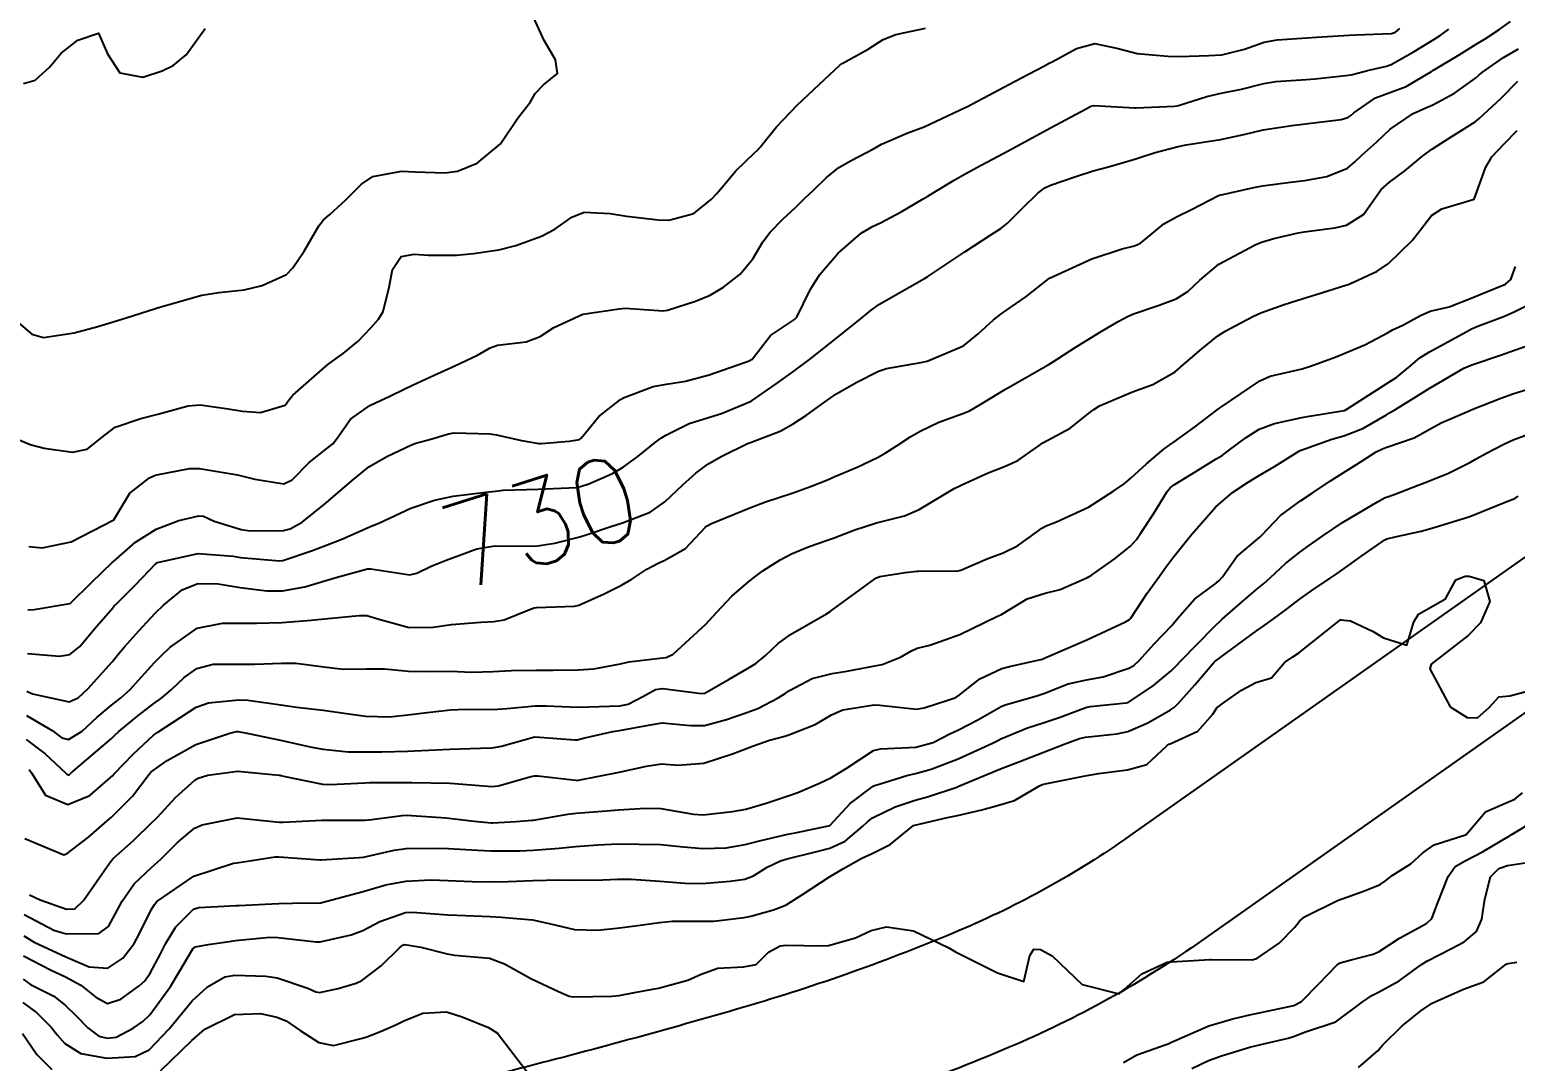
# Model space of a CAD drawing. Header units: metres. Extents: x 318500 to 325275, y 7408834 to 7428799.
# Drawn here: x 322350.6 to 322420.7, y 7417403.2 to 7417452 of the extents above; entities that cross this region are included whole.
import ezdxf
from ezdxf.enums import TextEntityAlignment as Align

# ---------------------------------------------------------------- set-up
doc = ezdxf.new("R2010")
doc.units = ezdxf.units.M
doc.header["$MEASUREMENT"] = 0
for name, color, linetype in [('Cotas', 45, 'Continuous'), ('Curvas de Nivel 1m', 11, 'Continuous'), ('Curvas de Nivel 5m', 15, 'Continuous'), ('Vias Primárias', 230, 'Continuous')]:
    doc.layers.add(name, color=color, linetype=linetype)
doc.styles.add('Style-STANDARD', font='STANDARD.shx')

msp = doc.modelspace()

# ---------------------------------------------------------------- linework, layer by layer
at = {"layer": 'Curvas de Nivel 1m', "flags": 128}
for points, elevation in [([(322349.358, 7417432.892), (322350.592, 7417432.377), (322351.253, 7417432.207), (322352.587, 7417432.009), (322353.279, 7417432.15), (322354.134, 7417432.827), (322354.604, 7417433.195), (322355.808, 7417433.608), (322356.61, 7417433.813), (322358.043, 7417434.208), (322358.615, 7417434.255), (322359.932, 7417434.062), (322360.618, 7417433.949), (322361.459, 7417433.89), (322362.623, 7417434.232), (322362.833, 7417434.511), (322362.989, 7417434.715), (322364.645, 7417436.158), (322365.371, 7417436.679), (322366.077, 7417437.25), (322366.669, 7417437.895), (322367.033, 7417438.298), (322367.26, 7417438.654), (322367.537, 7417439.812), (322367.692, 7417440.65), (322368.1, 7417441.263), (322368.717, 7417441.362), (322369.4, 7417441.312), (322370.717, 7417441.326), (322371.513, 7417441.393), (322372.72, 7417441.574), (322373.515, 7417441.779), (322374.727, 7417442.223), (322375.354, 7417442.551), (322376.163, 7417443.115), (322376.742, 7417443.358), (322377.97, 7417443.284), (322378.74, 7417443.163), (322380.241, 7417442.981), (322380.737, 7417442.972), (322381.919, 7417443.286), (322382.753, 7417443.957), (322382.988, 7417444.215), (322383.185, 7417444.444), (322383.903, 7417445.303), (322384.786, 7417446.151), (322384.926, 7417446.28), (322385.057, 7417446.417), (322385.833, 7417447.376), (322386.81, 7417448.4), (322387.834, 7417449.376), (322388.839, 7417450.304), (322388.875, 7417450.334), (322388.927, 7417450.369), (322390.147, 7417451.054), (322390.857, 7417451.498), (322391.46, 7417451.742), (322392.866, 7417452.038)], 726), ([(322350.276, 7417449.427), (322350.821, 7417449.585), (322351.504, 7417450.196), (322352.06, 7417450.862), (322352.846, 7417451.477), (322353.821, 7417451.806), (322354.234, 7417450.829), (322354.827, 7417449.927), (322355.908, 7417449.725), (322356.828, 7417450.026), (322357.341, 7417450.284), (322357.955, 7417450.783), (322358.853, 7417452.032)], 724), ([(322350.456, 7417422.509), (322351.982, 7417422.384), (322352.456, 7417422.456), (322352.928, 7417422.843), (322353.633, 7417423.672), (322354.488, 7417424.666), (322354.559, 7417424.75), (322354.627, 7417424.819), (322355.565, 7417425.748), (322356.519, 7417426.755), (322356.547, 7417426.772), (322356.596, 7417426.799), (322358.527, 7417427.232), (322360.17, 7417427.101), (322360.525, 7417427.041), (322362.366, 7417426.878), (322362.523, 7417426.899), (322363.873, 7417427.356), (322364.534, 7417427.606), (322365.305, 7417427.912), (322366.547, 7417428.458), (322366.69, 7417428.516), (322367.059, 7417428.655), (322368.058, 7417429.142), (322368.557, 7417429.364), (322369.682, 7417429.744), (322370.563, 7417429.936), (322372.102, 7417430.124), (322372.566, 7417430.18), (322372.929, 7417430.213), (322374.567, 7417430.273), (322376.387, 7417430.351), (322376.569, 7417430.386), (322376.967, 7417430.524), (322378.078, 7417431.007), (322378.582, 7417431.301), (322379.276, 7417431.807), (322380.113, 7417432.485), (322380.392, 7417432.694), (322380.605, 7417432.825), (322381.704, 7417433.373), (322382.618, 7417433.652), (322383.227, 7417433.835), (322384.63, 7417434.42), (322385.807, 7417435.239), (322386.644, 7417435.839), (322387.387, 7417436.389), (322388.666, 7417437.407), (322389.852, 7417438.352), (322390.304, 7417438.728), (322390.69, 7417439.012), (322391.532, 7417439.497), (322392.708, 7417440.159), (322392.809, 7417440.218), (322392.97, 7417440.316), (322394.722, 7417441.471), (322395.944, 7417442.272), (322396.418, 7417442.581), (322396.739, 7417442.837), (322397.454, 7417443.548), (322398.161, 7417444.246), (322398.503, 7417444.504), (322398.766, 7417444.624), (322399.96, 7417445.035), (322400.776, 7417445.299), (322401.498, 7417445.484), (322402.785, 7417445.865), (322403.021, 7417445.952), (322403.71, 7417446.176), (322404.793, 7417446.449), (322405.165, 7417446.526), (322406.797, 7417446.782), (322407.892, 7417447.026), (322408.801, 7417447.236), (322410.165, 7417447.451), (322410.804, 7417447.523), (322412.484, 7417447.732), (322412.808, 7417447.825), (322412.941, 7417447.917), (322413.084, 7417448.047), (322414.109, 7417448.749), (322414.825, 7417449.011), (322415.562, 7417449.286), (322416.746, 7417450.001), (322416.805, 7417450.036), (322416.841, 7417450.061), (322418.06, 7417450.774), (322418.86, 7417451.277), (322419.288, 7417451.541), (322419.925, 7417451.959), (322420.476, 7417452.352)], 729), ([(322350.485, 7417424.574), (322350.778, 7417424.583), (322352.362, 7417424.852), (322352.471, 7417424.87), (322352.49, 7417424.882), (322353.479, 7417425.862), (322354.477, 7417426.821), (322354.52, 7417426.858), (322355.57, 7417427.769), (322356.536, 7417428.38), (322357.612, 7417428.784), (322358.552, 7417429.012), (322358.773, 7417428.988), (322359.283, 7417428.759), (322360.544, 7417428.361), (322360.982, 7417428.298), (322362.544, 7417428.309), (322362.871, 7417428.389), (322363.437, 7417428.707), (322364.559, 7417429.618), (322365.798, 7417430.672), (322366.216, 7417431.025), (322366.58, 7417431.316), (322367.425, 7417431.814), (322368.596, 7417432.367), (322368.795, 7417432.439), (322369.505, 7417432.626), (322370.34, 7417432.877), (322370.605, 7417432.925), (322372.308, 7417432.881), (322372.604, 7417432.834), (322373.784, 7417432.568), (322374.598, 7417432.427), (322374.736, 7417432.42), (322376.044, 7417432.538), (322376.518, 7417432.615), (322376.602, 7417432.679), (322377.437, 7417433.698), (322378.457, 7417434.503), (322378.631, 7417434.599), (322379.999, 7417435.124), (322380.637, 7417435.229), (322381.536, 7417435.363), (322382.642, 7417435.668), (322384.579, 7417436.351), (322384.65, 7417436.385), (322384.672, 7417436.397), (322384.691, 7417436.42), (322385.551, 7417437.527), (322386.678, 7417438.286), (322386.792, 7417438.398), (322387.411, 7417439.678), (322387.857, 7417440.383), (322388.72, 7417441.401), (322389.821, 7417442.354), (322390.397, 7417442.683), (322390.738, 7417442.845), (322391.712, 7417443.363), (322392.755, 7417443.976), (322392.969, 7417444.104), (322393.304, 7417444.312), (322394.211, 7417444.856), (322394.773, 7417445.183), (322395.483, 7417445.576), (322396.79, 7417446.26), (322398.801, 7417447.347), (322400.42, 7417448.216), (322400.671, 7417448.353), (322400.813, 7417448.387), (322402.724, 7417448.279), (322402.811, 7417448.276), (322404.622, 7417448.354), (322404.814, 7417448.394), (322406.14, 7417448.821), (322406.823, 7417448.967), (322407.781, 7417449.165), (322408.83, 7417449.434), (322409.407, 7417449.525), (322410.833, 7417449.62), (322411.258, 7417449.649), (322412.836, 7417449.815), (322413.027, 7417449.858), (322413.723, 7417450.041), (322414.627, 7417450.248), (322414.844, 7417450.327), (322415.926, 7417450.942), (322416.863, 7417451.511), (322417.164, 7417451.698), (322417.563, 7417451.99)], 728), ([(322350.527, 7417427.566), (322351.155, 7417427.499), (322352.529, 7417427.781), (322354.54, 7417428.82), (322355.288, 7417430.084), (322356.216, 7417430.804), (322356.459, 7417430.914), (322356.572, 7417430.948), (322358.117, 7417431.237), (322358.577, 7417431.243), (322360.372, 7417430.944), (322360.572, 7417430.903), (322361.19, 7417430.734), (322362.568, 7417430.525), (322362.953, 7417430.714), (322363.764, 7417431.52), (322364.592, 7417432.189), (322364.872, 7417432.41), (322365.087, 7417432.683), (322365.714, 7417433.573), (322366.623, 7417434.217), (322366.923, 7417434.359), (322367.532, 7417434.651), (322368.271, 7417435.006), (322368.635, 7417435.174), (322369.666, 7417435.65), (322370.645, 7417436.09), (322371.708, 7417436.594), (322372.301, 7417436.94), (322372.657, 7417437.07), (322374.007, 7417437.22), (322374.664, 7417437.486), (322375.314, 7417437.907), (322376.68, 7417438.53), (322378.396, 7417438.792), (322378.685, 7417438.815), (322380.475, 7417438.691), (322380.684, 7417438.714), (322382.007, 7417439.144), (322382.695, 7417439.435), (322383.331, 7417439.81), (322384.117, 7417440.429), (322384.717, 7417441.154), (322385.189, 7417441.952), (322385.524, 7417442.412), (322386.128, 7417443.018), (322386.748, 7417443.608), (322387.154, 7417443.994), (322387.568, 7417444.388), (322388.179, 7417444.969), (322388.776, 7417445.453), (322389.353, 7417445.789), (322390.407, 7417446.346), (322390.792, 7417446.562), (322392.031, 7417447.094), (322392.801, 7417447.378), (322394.739, 7417448.291), (322394.786, 7417448.315), (322394.811, 7417448.329), (322396.093, 7417449.005), (322396.827, 7417449.394), (322397.396, 7417449.697), (322398.442, 7417450.246), (322398.7, 7417450.385), (322398.843, 7417450.458), (322399.993, 7417451.083), (322400.857, 7417451.313), (322401.966, 7417451.086), (322402.85, 7417450.849), (322404.296, 7417450.721), (322404.848, 7417450.71), (322406.246, 7417450.743), (322406.85, 7417450.788), (322407.92, 7417451.053), (322408.859, 7417451.382), (322409.466, 7417451.496), (322410.863, 7417451.588), (322411.325, 7417451.611), (322412.865, 7417451.716), (322413.184, 7417451.728), (322414.866, 7417451.789), (322415.046, 7417451.848), (322415.259, 7417452.024)], 727), ([(322350.421, 7417419.581), (322351.633, 7417418.862), (322352.08, 7417418.53), (322352.406, 7417418.439), (322353.047, 7417418.84), (322353.748, 7417419.502), (322354.429, 7417420.062), (322354.857, 7417420.392), (322355.315, 7417420.811), (322355.85, 7417421.402), (322356.459, 7417422.074), (322356.82, 7417422.439), (322357.189, 7417422.789), (322358.479, 7417423.708), (322359.664, 7417423.934), (322360.482, 7417423.935), (322361.27, 7417423.945), (322362.482, 7417423.963), (322363.86, 7417424.075), (322364.484, 7417424.138), (322366.126, 7417424.305), (322366.486, 7417424.302), (322367.001, 7417424.139), (322368.481, 7417423.727), (322369.616, 7417423.757), (322370.483, 7417423.88), (322371.873, 7417423.979), (322372.484, 7417424.014), (322372.962, 7417424.099), (322374.128, 7417424.564), (322374.384, 7417424.669), (322374.492, 7417424.682), (322376.286, 7417424.74), (322376.494, 7417424.785), (322377.685, 7417425.33), (322378.509, 7417425.737), (322378.993, 7417426.015), (322379.699, 7417426.488), (322380.232, 7417426.775), (322380.526, 7417426.892), (322381.536, 7417427.464), (322382.456, 7417428.451), (322382.551, 7417428.542), (322382.751, 7417428.646), (322384.56, 7417429.387), (322385.309, 7417429.666), (322386.567, 7417430.082), (322387.431, 7417430.387), (322388.234, 7417430.716), (322388.577, 7417430.863), (322389.629, 7417431.31), (322390.591, 7417431.771), (322390.957, 7417431.974), (322391.519, 7417432.331), (322392.174, 7417432.757), (322392.61, 7417433.009), (322393.492, 7417433.432), (322394.623, 7417433.843), (322394.938, 7417433.973), (322395.473, 7417434.277), (322396.637, 7417434.992), (322397.439, 7417435.455), (322398.649, 7417436.143), (322398.811, 7417436.238), (322399.925, 7417436.957), (322400.668, 7417437.42), (322401.161, 7417437.715), (322401.966, 7417438.191), (322402.427, 7417438.44), (322402.686, 7417438.55), (322403.899, 7417438.961), (322404.696, 7417439.259), (322405.251, 7417439.602), (322405.817, 7417440.143), (322406.718, 7417440.899), (322408.423, 7417441.809), (322408.728, 7417441.929), (322409.305, 7417442.101), (322410.452, 7417442.367), (322410.735, 7417442.414), (322412.189, 7417442.608), (322412.74, 7417442.735), (322413.549, 7417443.241), (322414.106, 7417444.037), (322414.379, 7417444.421), (322414.771, 7417444.76), (322415.494, 7417445.304), (322416.35, 7417446.007), (322416.793, 7417446.34), (322417.764, 7417446.95), (322418.806, 7417447.61), (322419.007, 7417447.769), (322419.214, 7417447.966), (322420.04, 7417448.739), (322420.834, 7417449.533)], 731), ([(322350.403, 7417418.44), (322351.29, 7417417.763), (322352.272, 7417416.852), (322352.33, 7417416.792), (322352.389, 7417416.766), (322352.446, 7417416.792), (322352.516, 7417416.848), (322354.407, 7417418.48), (322354.584, 7417418.642), (322354.772, 7417418.816), (322355.67, 7417419.558), (322356.43, 7417420.138), (322356.812, 7417420.417), (322357.253, 7417420.788), (322357.853, 7417421.375), (322358.455, 7417421.8), (322359.222, 7417421.995), (322360.459, 7417422.001), (322361.195, 7417421.997), (322362.46, 7417422.054), (322363.126, 7417422.044), (322364.458, 7417421.873), (322365.371, 7417421.761), (322366.457, 7417421.783), (322367.324, 7417421.784), (322368.455, 7417421.673), (322369.426, 7417421.655), (322370.456, 7417421.665), (322371.422, 7417421.629), (322372.456, 7417421.649), (322373.321, 7417421.707), (322374.457, 7417421.726), (322375.29, 7417421.715), (322376.458, 7417421.731), (322377.201, 7417421.776), (322378.463, 7417422.016), (322378.852, 7417422.108), (322380.467, 7417422.302), (322380.623, 7417422.322), (322380.942, 7417422.473), (322382.484, 7417423.892), (322382.994, 7417424.442), (322383.717, 7417425.216), (322384.512, 7417425.897), (322384.806, 7417426.126), (322385.183, 7417426.413), (322385.996, 7417426.937), (322386.532, 7417427.212), (322387.363, 7417427.562), (322388.544, 7417427.963), (322388.837, 7417428.074), (322389.523, 7417428.355), (322390.553, 7417428.679), (322391.877, 7417429.006), (322392.56, 7417429.304), (322394.217, 7417430.295), (322394.45, 7417430.413), (322394.573, 7417430.474), (322395.813, 7417431.04), (322396.586, 7417431.338), (322397.215, 7417431.629), (322398.115, 7417432.245), (322398.397, 7417432.449), (322398.605, 7417432.567), (322399.689, 7417433.149), (322400.625, 7417433.886), (322400.802, 7417434.032), (322401.081, 7417434.203), (322402.637, 7417434.863), (322403.596, 7417435.215), (322404.647, 7417435.814), (322405.039, 7417436.154), (322405.905, 7417436.898), (322406.671, 7417437.502), (322407.049, 7417437.75), (322407.725, 7417438.114), (322408.35, 7417438.44), (322408.687, 7417438.59), (322409.8, 7417438.982), (322410.698, 7417439.272), (322411.312, 7417439.46), (322412.708, 7417439.897), (322412.818, 7417439.94), (322413.064, 7417440.046), (322414.189, 7417440.562), (322414.719, 7417440.92), (322415.841, 7417442.013), (322416.227, 7417442.518), (322416.748, 7417443.192), (322417.243, 7417443.503), (322418.76, 7417443.97), (322419.304, 7417445.443), (322419.607, 7417445.962), (322420.176, 7417446.576), (322420.803, 7417447.207)], 732), ([(322350.538, 7417417.034), (322350.66, 7417416.876), (322351.317, 7417415.808), (322352.368, 7417415.367), (322353.402, 7417415.807), (322354.387, 7417416.647), (322354.474, 7417416.733), (322354.549, 7417416.818), (322355.452, 7417417.757), (322356.408, 7417418.65), (322356.61, 7417418.797), (322357.695, 7417419.507), (322358.428, 7417419.971), (322359.011, 7417420.182), (322360.434, 7417420.316), (322360.87, 7417420.299), (322362.43, 7417420.079), (322363.167, 7417419.971), (322364.427, 7417419.826), (322365.413, 7417419.687), (322366.423, 7417419.548), (322367.552, 7417419.52), (322368.424, 7417419.602), (322369.33, 7417419.723), (322370.429, 7417419.85), (322371.157, 7417419.872), (322372.429, 7417419.859), (322373.089, 7417419.914), (322374.432, 7417420.038), (322374.954, 7417420.03), (322376.432, 7417419.971), (322376.967, 7417419.987), (322378.433, 7417420.04), (322378.817, 7417420.114), (322379.55, 7417420.489), (322380.118, 7417420.811), (322380.446, 7417420.857), (322382.282, 7417420.613), (322382.443, 7417420.637), (322383.586, 7417421.3), (322384.461, 7417421.797), (322384.846, 7417422.035), (322385.305, 7417422.412), (322385.898, 7417422.984), (322386.48, 7417423.403), (322388.184, 7417424.375), (322388.367, 7417424.497), (322388.493, 7417424.591), (322389.518, 7417425.341), (322390.516, 7417426.063), (322390.713, 7417426.142), (322391.894, 7417426.326), (322392.45, 7417426.392), (322392.521, 7417426.393), (322394.4, 7417426.414), (322394.522, 7417426.439), (322395.812, 7417426.989), (322396.535, 7417427.268), (322397.199, 7417427.595), (322398.108, 7417428.244), (322398.362, 7417428.431), (322398.553, 7417428.532), (322399.04, 7417428.718), (322400.562, 7417429.418), (322401.756, 7417430.192), (322402.241, 7417430.519), (322402.579, 7417430.798), (322403.293, 7417431.469), (322404.137, 7417432.165), (322404.402, 7417432.363), (322404.605, 7417432.505), (322405.563, 7417433.199), (322406.628, 7417434.012), (322406.698, 7417434.06), (322406.794, 7417434.128), (322408.643, 7417435.384), (322409.142, 7417435.598), (322410.649, 7417435.956), (322411.037, 7417436.074), (322412.205, 7417436.508), (322412.66, 7417436.686), (322413.609, 7417437.092), (322414.674, 7417437.657), (322414.911, 7417437.792), (322415.393, 7417438.019), (322416.231, 7417438.463), (322416.69, 7417438.677), (322417.585, 7417438.879), (322418.7, 7417439.316), (322419.16, 7417439.508), (322420.249, 7417439.955), (322420.501, 7417440.163), (322420.718, 7417440.786)], 733), ([(322350.343, 7417413.77), (322352.18, 7417413.005), (322352.333, 7417413.065), (322353.341, 7417413.839), (322354.358, 7417414.717), (322354.413, 7417414.766), (322354.472, 7417414.819), (322355.416, 7417415.768), (322356.208, 7417416.802), (322356.289, 7417416.903), (322356.392, 7417416.987), (322357.058, 7417417.451), (322358.404, 7417418.202), (322360.015, 7417418.746), (322360.333, 7417418.819), (322360.411, 7417418.821), (322360.891, 7417418.735), (322362.407, 7417418.414), (322363.802, 7417418.097), (322364.403, 7417417.985), (322365.597, 7417417.867), (322366.402, 7417417.856), (322367.19, 7417417.865), (322368.402, 7417417.888), (322369.746, 7417417.962), (322370.404, 7417417.992), (322371.848, 7417418.032), (322372.405, 7417418.057), (322372.845, 7417418.136), (322374.357, 7417418.561), (322374.399, 7417418.571), (322374.638, 7417418.557), (322376.306, 7417418.428), (322376.409, 7417418.434), (322376.777, 7417418.524), (322378.096, 7417418.824), (322378.416, 7417418.871), (322379.777, 7417419.129), (322380.421, 7417419.231), (322381.767, 7417419.113), (322382.42, 7417419.106), (322383.462, 7417419.397), (322384.43, 7417419.725), (322384.941, 7417419.906), (322385.912, 7417420.405), (322386.232, 7417420.613), (322386.445, 7417420.758), (322387.508, 7417421.33), (322388.458, 7417421.561), (322389.148, 7417421.671), (322390.464, 7417421.921), (322390.808, 7417421.993), (322391.679, 7417422.328), (322392.173, 7417422.623), (322392.474, 7417422.753), (322393.069, 7417422.904), (322394.481, 7417423.41), (322396.267, 7417424.263), (322396.415, 7417424.338), (322396.492, 7417424.382), (322397.666, 7417425.084), (322398.507, 7417425.355), (322399.213, 7417425.526), (322400.518, 7417426.093), (322400.592, 7417426.136), (322400.7, 7417426.207), (322401.764, 7417426.959), (322402.541, 7417427.579), (322402.825, 7417427.898), (322403.015, 7417428.175), (322403.626, 7417429.103), (322404.275, 7417430.163), (322404.408, 7417430.326), (322404.574, 7417430.451), (322405.628, 7417431.1), (322406.593, 7417431.693), (322406.862, 7417431.86), (322407.218, 7417432.121), (322408.007, 7417432.711), (322408.615, 7417433.096), (322409.335, 7417433.377), (322410.624, 7417433.653), (322410.985, 7417433.714), (322412.629, 7417433.985), (322412.679, 7417434), (322412.757, 7417434.048), (322414.642, 7417435.255), (322415.108, 7417435.552), (322415.671, 7417436.01), (322416.194, 7417436.47), (322416.661, 7417436.757), (322418.424, 7417437.721), (322418.678, 7417437.859), (322418.753, 7417437.895), (322418.936, 7417437.967), (322420.201, 7417438.442), (322420.691, 7417438.651), (322422.165, 7417439.391)], 734), ([(322350.3, 7417410.182), (322351.71, 7417409.437), (322352.286, 7417409.273), (322353.824, 7417409.29), (322354.292, 7417409.616), (322354.719, 7417410.4), (322354.937, 7417410.814), (322355.503, 7417411.624), (322356.326, 7417412.41), (322356.759, 7417412.794), (322357.55, 7417413.574), (322358.352, 7417414.252), (322358.704, 7417414.416), (322360.36, 7417414.74), (322362.357, 7417414.544), (322362.538, 7417414.537), (322364.359, 7417414.635), (322364.415, 7417414.633), (322366.36, 7417414.628), (322366.39, 7417414.629), (322366.593, 7417414.658), (322368.146, 7417414.86), (322368.363, 7417414.864), (322370.228, 7417414.746), (322370.362, 7417414.733), (322371.55, 7417414.592), (322372.359, 7417414.504), (322372.436, 7417414.503), (322373.531, 7417414.568), (322374.289, 7417414.633), (322374.361, 7417414.639), (322375.975, 7417414.926), (322376.366, 7417414.961), (322377.796, 7417415.081), (322378.369, 7417415.13), (322379.649, 7417415.209), (322380.371, 7417415.192), (322381.901, 7417414.923), (322382.367, 7417414.89), (322383.754, 7417415.044), (322384.371, 7417415.159), (322385.345, 7417415.441), (322386.381, 7417415.781), (322386.832, 7417415.945), (322387.851, 7417416.378), (322388.393, 7417416.64), (322389.112, 7417417.074), (322390.406, 7417417.918), (322390.733, 7417418.01), (322392.408, 7417418.088), (322393.216, 7417418.308), (322394.003, 7417418.709), (322394.419, 7417418.909), (322395.326, 7417419.377), (322396.436, 7417420.004), (322396.619, 7417420.077), (322397.244, 7417420.252), (322398.167, 7417420.52), (322398.446, 7417420.623), (322399.601, 7417421.075), (322400.456, 7417421.267), (322401.245, 7417421.411), (322402.464, 7417421.811), (322402.699, 7417421.945), (322402.95, 7417422.175), (322403.672, 7417422.974), (322404.487, 7417423.832), (322404.767, 7417424.156), (322405.57, 7417425.078), (322406.515, 7417425.781), (322406.713, 7417425.931), (322406.877, 7417426.125), (322407.564, 7417427.085), (322408.547, 7417427.918), (322408.649, 7417427.998), (322408.749, 7417428.098), (322409.63, 7417429.018), (322410.566, 7417429.711), (322411.118, 7417430.072), (322411.978, 7417430.66), (322412.585, 7417431.042), (322413.204, 7417431.428), (322414.141, 7417432.027), (322414.444, 7417432.18), (322414.603, 7417432.238), (322415.927, 7417432.691), (322416.616, 7417433.065), (322417.209, 7417433.404), (322418.53, 7417433.972), (322418.63, 7417434.015), (322420.019, 7417434.573), (322420.638, 7417434.792), (322421.874, 7417435.163)], 736), ([(322350.284, 7417409.173), (322350.782, 7417408.872), (322352.27, 7417408.178), (322353.381, 7417407.715), (322354.262, 7417407.652), (322354.972, 7417408.11), (322355.492, 7417408.808), (322355.772, 7417409.321), (322356.304, 7417410.393), (322356.453, 7417410.653), (322356.575, 7417410.796), (322358.322, 7417411.992), (322360.191, 7417412.604), (322360.329, 7417412.616), (322360.438, 7417412.63), (322361.055, 7417412.733), (322362.155, 7417412.9), (322362.333, 7417412.903), (322364.259, 7417412.763), (322364.331, 7417412.764), (322366.13, 7417412.866), (322366.334, 7417412.895), (322367.77, 7417413.215), (322368.34, 7417413.29), (322369.646, 7417413.315), (322370.34, 7417413.291), (322371.716, 7417413.213), (322372.339, 7417413.186), (322373.715, 7417413.191), (322374.34, 7417413.219), (322375.565, 7417413.319), (322376.343, 7417413.389), (322377.386, 7417413.472), (322378.345, 7417413.512), (322379.327, 7417413.509), (322380.345, 7417413.478), (322381.428, 7417413.38), (322382.343, 7417413.295), (322383.455, 7417413.322), (322384.346, 7417413.478), (322385.085, 7417413.676), (322386.354, 7417413.972), (322386.706, 7417414.043), (322388.28, 7417414.371), (322388.345, 7417414.385), (322388.361, 7417414.404), (322389.304, 7417415.428), (322390.388, 7417416.234), (322390.459, 7417416.269), (322390.669, 7417416.337), (322391.978, 7417416.74), (322392.395, 7417416.835), (322393.135, 7417417.046), (322394.402, 7417417.538), (322396.025, 7417418.266), (322396.275, 7417418.399), (322396.413, 7417418.469), (322397.678, 7417418.99), (322398.425, 7417419.23), (322399.177, 7417419.481), (322400.436, 7417419.957), (322400.638, 7417420.006), (322402.336, 7417420.182), (322402.426, 7417420.194), (322403.62, 7417421), (322404.463, 7417421.68), (322404.703, 7417421.92), (322404.92, 7417422.153), (322406.486, 7417423.763), (322406.869, 7417424.124), (322407.728, 7417424.886), (322408.512, 7417425.55), (322408.816, 7417425.796), (322409.155, 7417426.094), (322409.861, 7417426.756), (322410.538, 7417427.299), (322410.997, 7417427.619), (322411.627, 7417428.064), (322412.556, 7417428.687), (322414.207, 7417429.666), (322414.568, 7417429.867), (322414.678, 7417429.91), (322414.983, 7417430.016), (322416.123, 7417430.459), (322416.579, 7417430.63), (322417.547, 7417431.024), (322418.594, 7417431.541), (322418.864, 7417431.698), (322419.318, 7417431.959), (322420.161, 7417432.393), (322420.61, 7417432.591), (322421.588, 7417432.963)], 737), ([(322350.27, 7417408.233), (322351.576, 7417407.545), (322352.256, 7417407.24), (322352.974, 7417406.839), (322353.687, 7417406.271), (322354.242, 7417405.976), (322354.875, 7417406.183), (322355.734, 7417406.805), (322356.01, 7417407.047), (322356.259, 7417407.408), (322356.739, 7417408.327), (322356.974, 7417408.79), (322357.474, 7417409.6), (322358.305, 7417410.425), (322358.556, 7417410.517), (322360.308, 7417410.598), (322360.445, 7417410.601), (322362.31, 7417410.702), (322362.328, 7417410.701), (322362.98, 7417410.71), (322364.31, 7417410.73), (322364.36, 7417410.739), (322366.316, 7417411.273), (322367.388, 7417411.58), (322368.321, 7417411.761), (322369.511, 7417411.812), (322370.322, 7417411.78), (322371.463, 7417411.734), (322372.321, 7417411.726), (322373.15, 7417411.743), (322374.322, 7417411.788), (322375.595, 7417411.813), (322376.323, 7417411.803), (322377.635, 7417411.823), (322378.324, 7417411.852), (322378.972, 7417411.845), (322380.323, 7417411.759), (322381.518, 7417411.658), (322382.322, 7417411.644), (322383.646, 7417411.753), (322384.324, 7417411.849), (322384.74, 7417412.002), (322385.393, 7417412.409), (322386.02, 7417412.718), (322386.336, 7417412.815), (322387.603, 7417413.119), (322388.344, 7417413.316), (322389.061, 7417413.647), (322389.907, 7417414.347), (322390.136, 7417414.571), (322390.366, 7417414.739), (322391.432, 7417415.272), (322392.379, 7417415.581), (322392.953, 7417415.74), (322394.389, 7417416.217), (322394.443, 7417416.236), (322394.552, 7417416.288), (322396.398, 7417417.067), (322397.266, 7417417.387), (322398.406, 7417417.832), (322399.411, 7417418.225), (322400.137, 7417418.491), (322400.415, 7417418.557), (322401.897, 7417418.709), (322402.42, 7417418.815), (322403.362, 7417419.235), (322404.435, 7417419.842), (322404.623, 7417419.971), (322404.802, 7417420.155), (322405.574, 7417421.023), (322406.469, 7417422.075), (322406.495, 7417422.104), (322406.527, 7417422.129), (322408.485, 7417423.579), (322408.796, 7417423.788), (322409.235, 7417424.093), (322409.952, 7417424.632), (322410.505, 7417425.062), (322411.097, 7417425.486), (322411.96, 7417426.058), (322412.296, 7417426.281), (322412.526, 7417426.442), (322413.457, 7417427.115), (322414.548, 7417427.878), (322414.644, 7417427.924), (322415.042, 7417428.015), (322416.266, 7417428.29), (322416.554, 7417428.368), (322417.085, 7417428.522), (322418.56, 7417428.977), (322420.31, 7417429.687), (322420.568, 7417429.776), (322420.684, 7417429.824), (322420.844, 7417429.937)], 738), ([(322350.254, 7417407.119), (322350.61, 7417406.875), (322351.707, 7417406.321), (322352.241, 7417405.904), (322352.775, 7417405.381), (322353.306, 7417404.834), (322353.825, 7417404.427), (322354.223, 7417404.334), (322354.648, 7417404.391), (322355.46, 7417404.808), (322355.911, 7417405.126), (322356.236, 7417405.447), (322357.212, 7417406.786), (322357.603, 7417407.436), (322358.277, 7417408.563), (322358.395, 7417408.651), (322358.99, 7417408.759), (322360.102, 7417408.924), (322360.283, 7417408.944), (322361.908, 7417409.102), (322362.286, 7417409.099), (322364.086, 7417408.89), (322364.283, 7417408.89), (322365.743, 7417409.213), (322366.292, 7417409.428), (322367.1, 7417409.85), (322368.304, 7417410.271), (322368.647, 7417410.293), (322370.303, 7417410.168), (322370.752, 7417410.154), (322372.303, 7417410.083), (322372.83, 7417410.047), (322374.301, 7417409.929), (322375.094, 7417409.752), (322376.294, 7417409.467), (322377.368, 7417409.439), (322378.296, 7417409.534), (322379.15, 7417409.639), (322380.3, 7417409.803), (322380.906, 7417409.866), (322382.301, 7417409.859), (322382.874, 7417409.869), (322384.304, 7417410.034), (322384.619, 7417410.103), (322385.685, 7417410.406), (322386.147, 7417410.566), (322386.313, 7417410.651), (322387.053, 7417411.124), (322388.326, 7417411.962), (322388.985, 7417412.36), (322389.851, 7417412.833), (322390.341, 7417413.068), (322391.19, 7417413.489), (322392.21, 7417414.321), (322392.301, 7417414.38), (322392.361, 7417414.403), (322393.898, 7417414.766), (322394.369, 7417414.862), (322395.528, 7417415.117), (322396.376, 7417415.358), (322397.065, 7417415.568), (322398.207, 7417416.242), (322398.334, 7417416.297), (322398.391, 7417416.314), (322398.508, 7417416.355), (322400.395, 7417416.722), (322401.027, 7417416.832), (322402.398, 7417417.015), (322403.312, 7417417.26), (322404.269, 7417418.161), (322404.35, 7417418.222), (322404.411, 7417418.246), (322405.723, 7417418.837), (322406.433, 7417419.647), (322406.622, 7417419.943), (322406.864, 7417420.124), (322407.787, 7417420.773), (322408.455, 7417421.131), (322409.199, 7417421.353), (322409.811, 7417422.087), (322410.204, 7417422.351), (322410.474, 7417422.515), (322412.394, 7417424.051), (322412.45, 7417424.092), (322412.491, 7417424.103), (322412.928, 7417424.043), (322414.002, 7417423.544), (322414.482, 7417423.239), (322415.586, 7417422.902), (322415.915, 7417424.006), (322416.131, 7417424.368), (322416.498, 7417424.562), (322417.407, 7417425.086), (322417.896, 7417425.979), (322418.341, 7417426.155), (322418.523, 7417426.162), (322419.228, 7417425.959), (322419.505, 7417424.955), (322419.066, 7417423.961), (322418.484, 7417423.362), (322416.733, 7417421.996), (322416.679, 7417421.785), (322417.637, 7417419.982), (322418.433, 7417419.479), (322418.921, 7417419.474), (322419.477, 7417419.954), (322419.93, 7417420.466), (322420.448, 7417420.502), (322421.574, 7417420.808)], 739), ([(322402.215, 7417403.192), (322402.842, 7417403.552), (322404.228, 7417404.042), (322404.312, 7417404.075), (322404.471, 7417404.156), (322406.238, 7417404.921), (322407.374, 7417405.245), (322408.244, 7417405.454), (322408.769, 7417405.57), (322410.248, 7417405.882), (322410.614, 7417406.075), (322411.426, 7417406.9), (322412.276, 7417407.793), (322412.436, 7417407.889), (322412.964, 7417408.04), (322414, 7417408.308), (322414.286, 7417408.438), (322415.247, 7417409.059), (322416.305, 7417409.644), (322416.536, 7417409.767), (322416.773, 7417409.993), (322417.033, 7417410.705), (322417.534, 7417411.982), (322417.871, 7417412.443), (322418.341, 7417412.716), (322419.162, 7417413.144), (322420.359, 7417413.853), (322420.414, 7417413.885), (322420.518, 7417413.938), (322421.663, 7417414.635)], 741), ([(322405.442, 7417402.911), (322406.217, 7417403.288), (322406.835, 7417403.506), (322408.227, 7417403.932), (322408.361, 7417403.966), (322408.893, 7417404.093), (322409.98, 7417404.335), (322410.233, 7417404.423), (322410.808, 7417404.643), (322412.241, 7417405.107), (322413.473, 7417406.032), (322413.931, 7417406.348), (322414.257, 7417406.508), (322415.224, 7417407.052), (322416.277, 7417407.821), (322416.562, 7417407.996), (322417.699, 7417408.568), (322418.294, 7417408.893), (322418.879, 7417409.384), (322419.135, 7417409.958), (322419.273, 7417410.909), (322419.533, 7417411.952), (322419.936, 7417412.346), (322420.338, 7417412.488), (322421.591, 7417412.677)], 742), ([(322413.3, 7417402.948), (322414.226, 7417403.756), (322414.351, 7417403.896), (322414.456, 7417404.018), (322415.349, 7417404.899), (322416.246, 7417405.626), (322416.788, 7417405.992), (322418.26, 7417406.658), (322419.217, 7417407.005), (322420.278, 7417407.831), (322420.35, 7417407.868), (322420.775, 7417407.935)], 743), ([(322356.748, 7417402.792), (322358.222, 7417404.232), (322358.84, 7417404.761), (322360.237, 7417405.46), (322361.457, 7417405.509), (322362.236, 7417405.338), (322362.681, 7417405.16), (322363.34, 7417404.703), (322364.222, 7417404.141), (322364.91, 7417403.99), (322366.225, 7417404.318), (322366.478, 7417404.405), (322367.125, 7417404.651), (322367.889, 7417404.988), (322368.235, 7417405.163), (322369.129, 7417405.517), (322370.24, 7417405.588), (322370.993, 7417405.354), (322372.233, 7417404.846), (322372.655, 7417404.576), (322374.2, 7417402.56)], 741), ([(322350.225, 7417404.562), (322350.91, 7417403.569), (322351.614, 7417402.859)], 741)]:
    msp.add_lwpolyline(points, dxfattribs=dict(at, elevation=elevation))
at = {"layer": 'Curvas de Nivel 5m', "flags": 128}
for points, elevation in [([(322349.129, 7417438.896), (322350.661, 7417437.586), (322351.213, 7417437.426), (322352.662, 7417437.654), (322353.778, 7417437.945), (322354.671, 7417438.219), (322355.126, 7417438.362), (322356.505, 7417438.802), (322356.639, 7417438.842), (322356.681, 7417438.854), (322356.755, 7417438.873), (322358.687, 7417439.427), (322359.491, 7417439.561), (322360.689, 7417439.68), (322361.543, 7417439.88), (322362.697, 7417440.406), (322362.986, 7417440.716), (322363.521, 7417441.516), (322364.223, 7417442.698), (322364.436, 7417442.993), (322364.738, 7417443.241), (322365.501, 7417443.926), (322366.233, 7417444.668), (322366.764, 7417445.035), (322368.126, 7417445.287), (322368.769, 7417445.251), (322370.185, 7417445.202), (322370.77, 7417445.283), (322371.7, 7417445.672), (322372.79, 7417446.58), (322373.595, 7417447.779), (322374.21, 7417448.566), (322374.432, 7417448.948), (322374.822, 7417449.368), (322375.485, 7417449.895), (322375.396, 7417450.552), (322374.853, 7417451.451), (322374.36, 7417452.565)], 725), ([(322350.438, 7417420.731), (322350.707, 7417420.604), (322352.431, 7417420.222), (322352.862, 7417420.416), (322353.309, 7417420.837), (322354.453, 7417422.113), (322354.772, 7417422.502), (322355.04, 7417422.814), (322355.714, 7417423.571), (322356.486, 7417424.404), (322356.879, 7417424.794), (322357.767, 7417425.515), (322358.506, 7417425.805), (322359.472, 7417425.789), (322360.503, 7417425.625), (322361.764, 7417425.464), (322362.501, 7417425.459), (322363.557, 7417425.651), (322364.509, 7417425.933), (322365.089, 7417426.104), (322366.518, 7417426.502), (322366.666, 7417426.51), (322368.514, 7417426.229), (322368.846, 7417426.304), (322369.528, 7417426.625), (322370.226, 7417426.913), (322370.526, 7417427.029), (322371.684, 7417427.442), (322372.535, 7417427.598), (322373.523, 7417427.582), (322374.535, 7417427.591), (322375.363, 7417427.723), (322376.542, 7417428.015), (322376.928, 7417428.14), (322378.005, 7417428.508), (322378.552, 7417428.682), (322379.857, 7417429.187), (322380.562, 7417429.673), (322381.406, 7417430.467), (322382.017, 7417431.019), (322382.585, 7417431.452), (322383.217, 7417431.814), (322384.45, 7417432.422), (322384.558, 7417432.463), (322384.601, 7417432.475), (322386.002, 7417433.013), (322386.614, 7417433.35), (322387.248, 7417433.763), (322388.089, 7417434.378), (322388.634, 7417434.747), (322389.587, 7417435.303), (322390.645, 7417435.845), (322391.016, 7417435.967), (322392.649, 7417436.256), (322392.941, 7417436.316), (322394.661, 7417437.033), (322395.344, 7417437.605), (322396.065, 7417438.269), (322396.413, 7417438.535), (322396.687, 7417438.726), (322397.597, 7417439.35), (322398.71, 7417440.24), (322400.719, 7417441.142), (322402.147, 7417441.611), (322402.726, 7417441.759), (322403.02, 7417441.885), (322403.36, 7417442.174), (322404.111, 7417442.798), (322404.745, 7417443.146), (322405.416, 7417443.484), (322406.701, 7417444.131), (322406.739, 7417444.152), (322406.76, 7417444.155), (322408.366, 7417444.514), (322408.767, 7417444.589), (322410.1, 7417444.761), (322410.771, 7417444.841), (322411.812, 7417445.027), (322412.781, 7417445.433), (322413.117, 7417445.715), (322413.467, 7417446.043), (322414.166, 7417446.666), (322414.802, 7417447.278), (322415.88, 7417448.014), (322416.523, 7417448.296), (322416.816, 7417448.424), (322417.837, 7417448.972), (322418.836, 7417449.686), (322418.987, 7417449.82), (322419.159, 7417449.967), (322420.154, 7417450.653), (322420.857, 7417451.072)], 730), ([(322350.551, 7417411.115), (322351.061, 7417410.869), (322352.304, 7417410.432), (322352.695, 7417410.453), (322353.114, 7417410.838), (322354.328, 7417412.605), (322354.422, 7417412.726), (322354.509, 7417412.818), (322355.475, 7417413.677), (322356.356, 7417414.534), (322356.488, 7417414.668), (322356.61, 7417414.796), (322357.453, 7417415.705), (322358.387, 7417416.544), (322358.529, 7417416.626), (322358.977, 7417416.761), (322360.392, 7417416.947), (322362.351, 7417416.759), (322362.39, 7417416.754), (322362.417, 7417416.746), (322362.558, 7417416.717), (322364.385, 7417416.339), (322364.755, 7417416.314), (322366.386, 7417416.404), (322366.633, 7417416.41), (322368.387, 7417416.418), (322368.611, 7417416.412), (322370.387, 7417416.381), (322370.623, 7417416.37), (322372.385, 7417416.226), (322372.708, 7417416.254), (322373.79, 7417416.566), (322374.25, 7417416.703), (322374.392, 7417416.729), (322374.56, 7417416.725), (322376.204, 7417416.533), (322376.39, 7417416.517), (322376.405, 7417416.514), (322376.475, 7417416.529), (322378.394, 7417416.899), (322379.694, 7417417.19), (322380.398, 7417417.289), (322381.161, 7417417.232), (322382.399, 7417417.326), (322383.748, 7417417.775), (322384.406, 7417418.017), (322384.701, 7417418.123), (322385.492, 7417418.409), (322386.213, 7417418.602), (322386.414, 7417418.66), (322387.645, 7417419.159), (322388.429, 7417419.617), (322388.951, 7417419.843), (322390.436, 7417420.083), (322390.7, 7417420.073), (322392.433, 7417419.881), (322392.806, 7417419.943), (322393.923, 7417420.298), (322394.301, 7417420.433), (322394.444, 7417420.535), (322395.422, 7417421.309), (322396.463, 7417421.799), (322396.821, 7417421.9), (322398.377, 7417422.241), (322398.445, 7417422.266), (322398.47, 7417422.279), (322398.545, 7417422.314), (322400.479, 7417423.148), (322402.308, 7417424.002), (322402.489, 7417424.115), (322402.525, 7417424.144), (322402.549, 7417424.179), (322403.327, 7417425.352), (322403.914, 7417426.166), (322404.169, 7417426.52), (322404.533, 7417427.017), (322405.041, 7417427.654), (322405.44, 7417428.147), (322406.563, 7417429.439), (322407.354, 7417430.118), (322408.09, 7417430.595), (322408.582, 7417430.895), (322409.335, 7417431.346), (322410.525, 7417432.081), (322410.577, 7417432.104), (322410.601, 7417432.116), (322412.043, 7417432.624), (322412.611, 7417432.79), (322413.514, 7417433.14), (322414.626, 7417433.782), (322414.772, 7417433.875), (322415.013, 7417434.016), (322416.012, 7417434.63), (322416.64, 7417435.017), (322418.276, 7417435.976), (322418.653, 7417436.145), (322420.016, 7417436.6), (322420.663, 7417436.829), (322421.487, 7417437.118)], 735), ([(322350.242, 7417406.03), (322350.897, 7417405.531), (322351.587, 7417404.86), (322351.869, 7417404.5), (322352.219, 7417404.093), (322352.983, 7417403.61), (322354.209, 7417403.397), (322355.551, 7417403.466), (322356.215, 7417403.784), (322357.146, 7417404.786), (322358.243, 7417406.104), (322358.962, 7417406.759), (322359.775, 7417407.23), (322360.259, 7417407.318), (322361.72, 7417407.263), (322362.257, 7417407.185), (322363.703, 7417406.698), (322364.083, 7417406.527), (322364.248, 7417406.493), (322365.126, 7417406.677), (322365.986, 7417406.932), (322366.256, 7417407.064), (322367.154, 7417407.763), (322368.056, 7417408.642), (322368.185, 7417408.737), (322368.282, 7417408.759), (322369.031, 7417408.629), (322370.276, 7417408.323), (322370.619, 7417408.261), (322372.273, 7417408.116), (322372.991, 7417407.851), (322374.259, 7417407.149), (322375.529, 7417406.541), (322376.04, 7417406.325), (322376.248, 7417406.285), (322378.075, 7417406.329), (322378.248, 7417406.337), (322378.397, 7417406.35), (322379.123, 7417406.491), (322380.065, 7417406.67), (322380.253, 7417406.706), (322381.636, 7417407.083), (322382.264, 7417407.357), (322383.061, 7417407.645), (322384.269, 7417407.713), (322384.872, 7417407.813), (322385.453, 7417408.408), (322385.996, 7417408.692), (322386.285, 7417408.733), (322387.958, 7417408.702), (322388.285, 7417408.721), (322389.56, 7417409.082), (322390.296, 7417409.428), (322391.028, 7417409.604), (322392.296, 7417409.401), (322393.967, 7417408.612), (322394.282, 7417408.422), (322394.529, 7417408.286), (322396.268, 7417407.428), (322397.501, 7417407.008), (322397.781, 7417408.245), (322397.98, 7417408.547), (322398.284, 7417408.525), (322398.837, 7417408.232), (322400.26, 7417406.879), (322402.002, 7417406.436), (322402.257, 7417406.646), (322403.07, 7417407.37), (322404.276, 7417407.921), (322404.482, 7417407.951), (322406.279, 7417408.047), (322406.357, 7417408.051), (322408.279, 7417408.042), (322408.332, 7417408.047), (322408.498, 7417408.098), (322409.558, 7417408.82), (322410.303, 7417409.581), (322410.519, 7417409.865), (322410.752, 7417410.073), (322412.318, 7417410.833), (322413.59, 7417411.298), (322414.326, 7417411.593), (322414.576, 7417411.769), (322414.901, 7417412.014), (322415.777, 7417412.567), (322416.346, 7417413.093), (322416.871, 7417413.474), (322418.36, 7417413.939), (322418.383, 7417413.946), (322418.406, 7417413.969), (322419.296, 7417415.036), (322420.383, 7417415.505), (322420.689, 7417415.633), (322421.046, 7417415.933)], 740)]:
    msp.add_lwpolyline(points, dxfattribs=dict(at, elevation=elevation))
at = {"layer": 'Vias Primárias'}
for points in [[(322452.632, 7417450.349), (322435.771, 7417437.359), (322402.499, 7417413.888, -0.053805), (322394.453, 7417409.42, -0.028751), (322384.289, 7417405.803, -0.008939), (322373.408, 7417402.833, -0.039548), (322366.207, 7417401.6, -0.011398), (322352.204, 7417400.65, 0.00643), (322338.706, 7417399.869, 0.050714), (322326.146, 7417397.687, 0.022902), (322315.2, 7417394.07, 0.036719), (322310.084, 7417391.672, 0.027717), (322297.225, 7417383.482, 0.043453), (322287.555, 7417375.18), (322277.797, 7417366.884)], [(322437.655, 7417431.346), (322405.958, 7417408.985, -0.053805), (322396.786, 7417403.892, -0.028751), (322385.972, 7417400.044, -0.008939), (322374.884, 7417397.017, -0.039548), (322366.749, 7417395.624, -0.011398), (322352.474, 7417394.656, 0.00643), (322339.13, 7417393.884, 0.050714), (322327.766, 7417391.91, 0.022902), (322317.342, 7417388.466, 0.036719), (322313.022, 7417386.441, 0.027717), (322300.724, 7417378.607, 0.044453), (322291.655, 7417370.79), (322281.863, 7417362.466), (322263.049, 7417343.737), (322243.904, 7417323.156), (322237.667, 7417316.634)]]:
    msp.add_lwpolyline(points, format="xyb", dxfattribs=at)

# ---------------------------------------------------------------- texts
at = {"layer": 'Cotas', "style": 'Style-STANDARD'}
msp.add_text('730', height=4, rotation=17.46215, dxfattribs=at).set_placement((322374.686, 7417428.743, 730), align=Align.MIDDLE_CENTER)

doc.saveas('drawing.dxf')
